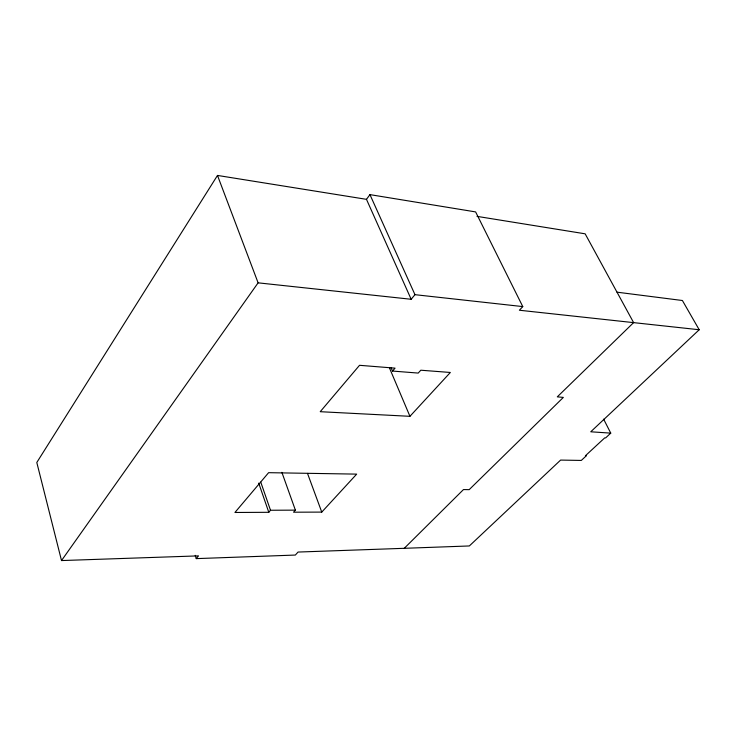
<?xml version="1.0" encoding="UTF-8"?>
<svg xmlns="http://www.w3.org/2000/svg" width="736" height="736" viewBox="0 0 736 736"><rect width="100%" height="100%" fill="white"/><g stroke="black" fill="none" stroke-linecap="round" stroke-linejoin="round"><path stroke-width="1.1" d="M366.473 199.336L369.95 194.626L475.622 211.913L522.772 306.59L414.966 294.676L411.166 299.276L366.473 199.336L217.488 175.435L36.8 462.484L61.511 560.565L198.518 555.873L196.245 558.624L195.233 555.349M61.511 560.565L258.106 282.836L217.488 175.435M295.384 510.14L293.544 512.201L321.761 512.1L356.675 474.122L268.612 472.678L234.931 512.477L268.796 512.302L270.508 510.25L295.384 510.14L281.879 472.346M392.481 371.054L395.057 368.147L359.527 365.304L320.224 411.7L409.943 416.318L450.34 372.471L420.808 370.217L418.214 373.078L392.481 371.054L391.129 367.88M522.772 306.59L519.386 310.233L699.2 329.746L682.401 300.509L617.007 292.174M196.245 558.624L295.338 555.054L298.062 552.055L404.257 548.311L463.478 489.569L469.191 489.652L563.353 397.403L557.29 396.86L633.613 322.616L585.148 233.818L477.011 216.366M699.2 329.746L590.75 431.793L610.751 433.127L603.64 419.152M610.751 433.127L605.645 437.911L604.716 437.883L585.396 455.768L586.316 455.786L581.302 460.432L560.611 460.083L469.338 545.956L404.257 548.311M258.106 282.836L411.166 299.276M369.95 194.626L414.966 294.676M389.491 368.018L409.943 416.318M307.492 473.377L321.761 512.1M260.765 482.144L270.508 510.25M258.713 483.138L268.796 512.302"/></g></svg>
